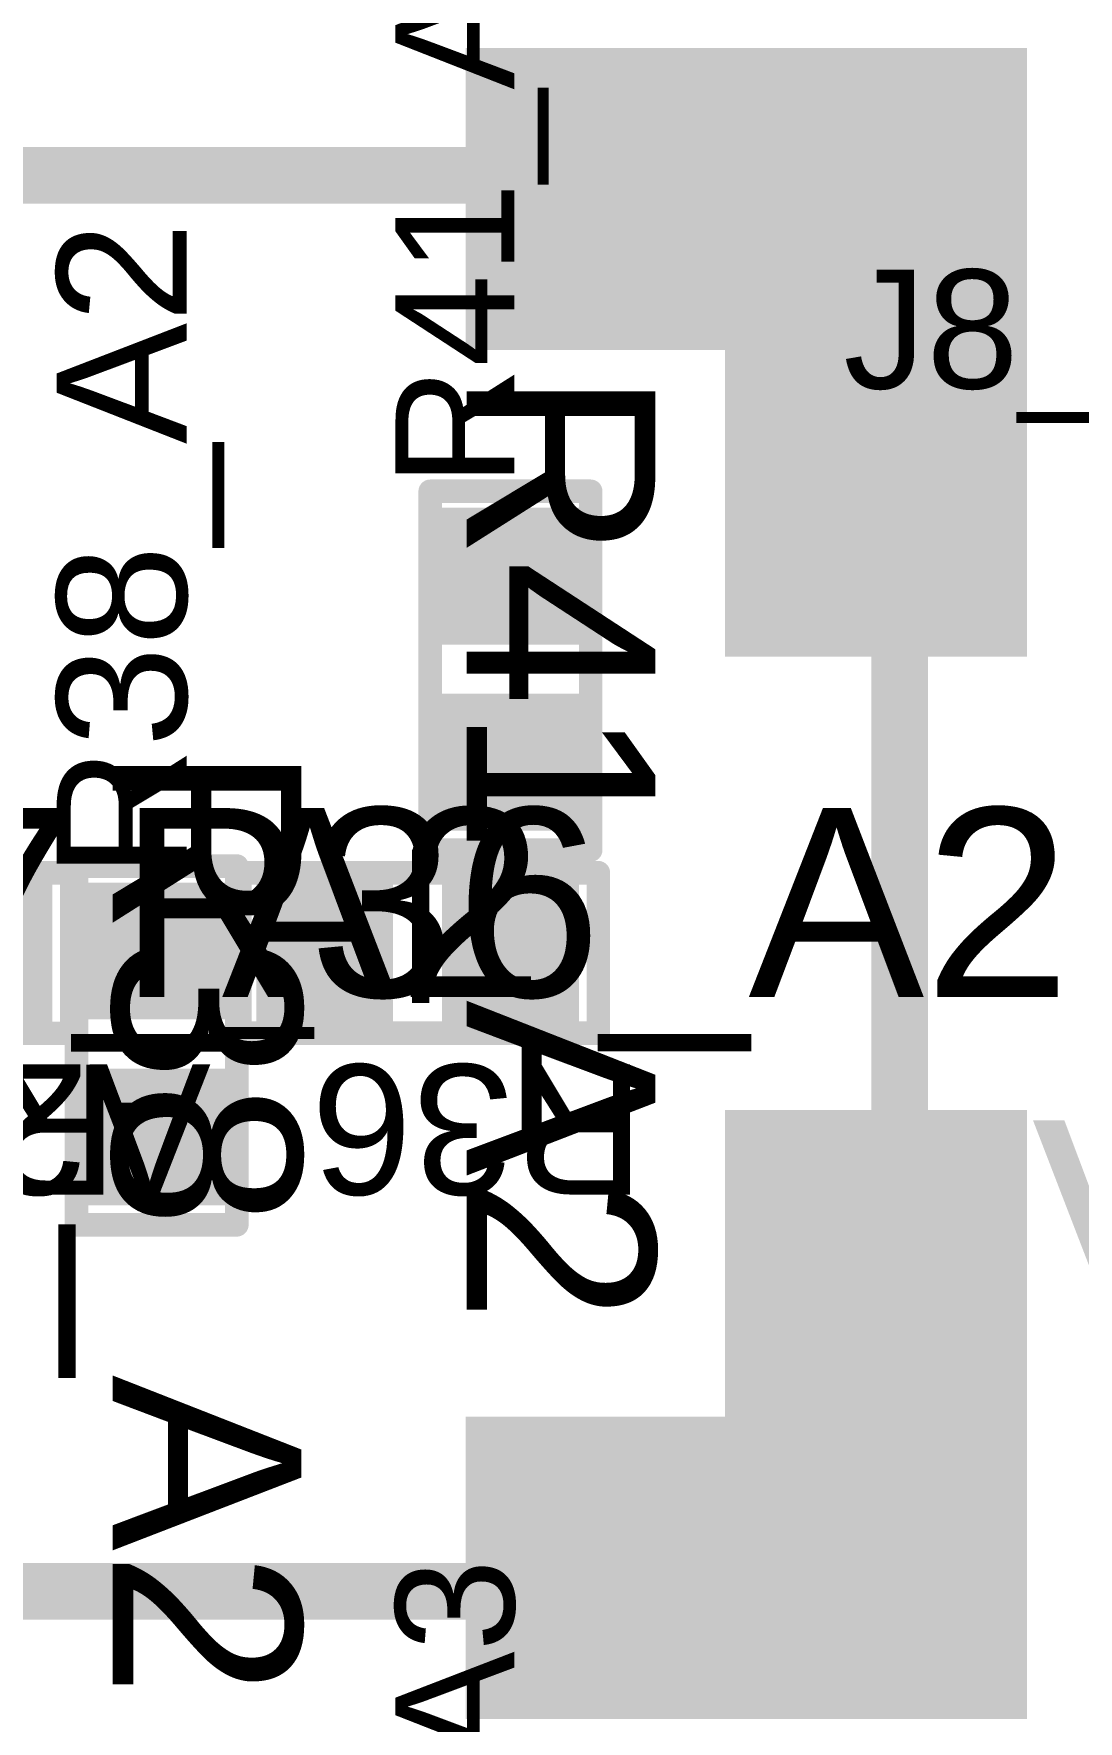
# Model space of a CAD drawing. Header units: inches. Extents: x -0.3 to 12.2, y -3.2 to 4.4.
# Drawn here: x 1.184 to 1.4054, y 2.5575 to 2.915 of the extents above; entities that cross this region are included whole.
import ezdxf

# ---------------------------------------------------------------- set-up
doc = ezdxf.new("R2010")
doc.units = ezdxf.units.IN
doc.header["$MEASUREMENT"] = 0
for name, color, linetype in [('Top Assembly', 6, 'Continuous'), ('Top Overlay', 2, 'Continuous'), ('Top Paste', 8, 'Continuous'), ('Top Solder', 216, 'Continuous'), ('TOP_L1', 1, 'Continuous')]:
    doc.layers.add(name, color=color, linetype=linetype)
doc.styles.add('Arial', font='', dxfattribs={"height": 0.2})
doc.styles.get('Arial').set_extended_font_data('Arial')

# ---------------------------------------------------------------- blocks, each defined once
blk = doc.blocks.new('RF_S__23')
at = {"layer": 'Top Paste'}
for points in [[(0.525, 0.175), (0.525, 0.115), (0.41, 0.115), (0.41, 0.175)], [(0.525, 0.05), (0.465, 0.05), (0.465, 0.175), (0.525, 0.175)], [(0.525, -0.175), (0.465, -0.175), (0.465, -0.05), (0.525, -0.05)], [(0.41, -0.175), (0.41, -0.115), (0.525, -0.115), (0.525, -0.175)]]:
    blk.add_hatch(color=8, dxfattribs=at).paths.add_polyline_path(points)
at = {"layer": 'Top Solder'}
for points in [[(0.527, 0.177), (0.527, 0.113), (0.408, 0.113), (0.408, 0.177)], [(0.527, 0.048), (0.463, 0.048), (0.463, 0.177), (0.527, 0.177)], [(0.527, -0.177), (0.463, -0.177), (0.463, -0.048), (0.527, -0.048)], [(0.408, -0.177), (0.408, -0.113), (0.527, -0.113), (0.527, -0.177)]]:
    blk.add_hatch(color=216, dxfattribs=at).paths.add_polyline_path(points)
at = {"layer": 'TOP_L1'}
for points in [[(0.525, 0.175), (0.525, 0.115), (0.41, 0.115), (0.41, 0.175)], [(0.525, 0.05), (0.465, 0.05), (0.465, 0.175), (0.525, 0.175)], [(0.525, -0.175), (0.465, -0.175), (0.465, -0.05), (0.525, -0.05)], [(0.41, -0.175), (0.41, -0.115), (0.525, -0.115), (0.525, -0.175)]]:
    blk.add_hatch(color=1, dxfattribs=at).paths.add_polyline_path(points)
at = {"layer": 'Top Assembly'}
for points in [[(-0.5, 0.15, 0.012, 0.012, 0), (0.5, 0.15, 0.012, 0.012, 0)], [(0.5, -0.15, 0.012, 0.012, 0), (0.5, 0.15, 0.012, 0.012, 0)], [(-0.5, -0.15, 0.012, 0.012, 0), (0.5, -0.15, 0.012, 0.012, 0)]]:
    blk.add_lwpolyline(points, format="xyseb", dxfattribs=at)
for points in [[(0.497, 0.15, 0.006, 0.006, 1), (0.503, 0.15, 0.006, 0.006, 1)], [(0.497, 0.15, 0.006, 0.006, 1), (0.503, 0.15, 0.006, 0.006, 1)], [(0.497, -0.15, 0.006, 0.006, 1), (0.503, -0.15, 0.006, 0.006, 1)], [(0.497, -0.15, 0.006, 0.006, 1), (0.503, -0.15, 0.006, 0.006, 1)]]:
    blk.add_lwpolyline(points, format="xyseb", close=True, dxfattribs=at)
blk = doc.blocks.new('R0402_171')
at = {"layer": 'Top Paste'}
for points in [[(-0.006, 0.0125), (-0.006, -0.0125), (-0.031, -0.0125), (-0.031, 0.0125)], [(0.0334, 0.0125), (0.0334, -0.0125), (0.0084, -0.0125), (0.0084, 0.0125)]]:
    blk.add_hatch(color=8, dxfattribs=at).paths.add_polyline_path(points)
at = {"layer": 'Top Solder'}
for points in [[(-0.004, 0.0145), (-0.004, -0.0145), (-0.033, -0.0145), (-0.033, 0.0145)], [(0.0354, 0.0145), (0.0354, -0.0145), (0.0064, -0.0145), (0.0064, 0.0145)]]:
    blk.add_hatch(color=216, dxfattribs=at).paths.add_polyline_path(points)
at = {"layer": 'TOP_L1'}
for points in [[(-0.006, 0.0125), (-0.006, -0.0125), (-0.031, -0.0125), (-0.031, 0.0125)], [(0.0334, 0.0125), (0.0334, -0.0125), (0.0084, -0.0125), (0.0084, 0.0125)]]:
    blk.add_hatch(color=1, dxfattribs=at).paths.add_polyline_path(points)
at = {"layer": 'Top Assembly'}
for points in [[(0.0395, 0.017, 0.005, 0.005, 0), (-0.0365, 0.017, 0.005, 0.005, 0)], [(-0.0365, -0.017, 0.005, 0.005, 0), (-0.0365, 0.017, 0.005, 0.005, 0)], [(0.0395, -0.017, 0.005, 0.005, 0), (0.0395, 0.017, 0.005, 0.005, 0)], [(0.0395, -0.017, 0.005, 0.005, 0), (-0.0365, -0.017, 0.005, 0.005, 0)]]:
    blk.add_lwpolyline(points, format="xyseb", dxfattribs=at)
for points in [[(-0.03775, 0.017, 0.0025, 0.0025, 1), (-0.03525, 0.017, 0.0025, 0.0025, 1)], [(-0.03775, 0.017, 0.0025, 0.0025, 1), (-0.03525, 0.017, 0.0025, 0.0025, 1)], [(0.03825, 0.017, 0.0025, 0.0025, 1), (0.04075, 0.017, 0.0025, 0.0025, 1)], [(0.03825, 0.017, 0.0025, 0.0025, 1), (0.04075, 0.017, 0.0025, 0.0025, 1)], [(-0.03775, -0.017, 0.0025, 0.0025, 1), (-0.03525, -0.017, 0.0025, 0.0025, 1)], [(-0.03775, -0.017, 0.0025, 0.0025, 1), (-0.03525, -0.017, 0.0025, 0.0025, 1)], [(0.03825, -0.017, 0.0025, 0.0025, 1), (0.04075, -0.017, 0.0025, 0.0025, 1)], [(0.03825, -0.017, 0.0025, 0.0025, 1), (0.04075, -0.017, 0.0025, 0.0025, 1)]]:
    blk.add_lwpolyline(points, format="xyseb", close=True, dxfattribs=at)
at = {"layer": 'Top Overlay'}
for points in [[(0.0365, 0.017, 0.005, 0.005, 0), (-0.0365, 0.017, 0.005, 0.005, 0)], [(-0.0365, -0.017, 0.005, 0.005, 0), (-0.0365, 0.017, 0.005, 0.005, 0)], [(0.0395, 0.017, 0.005, 0.005, 0), (0.0365, 0.017, 0.005, 0.005, 0)], [(0.0395, -0.017, 0.005, 0.005, 0), (0.0395, 0.017, 0.005, 0.005, 0)], [(0.0395, -0.017, 0.005, 0.005, 0), (-0.0365, -0.017, 0.005, 0.005, 0)]]:
    blk.add_lwpolyline(points, format="xyseb", dxfattribs=at)
for points in [[(-0.03775, 0.017, 0.0025, 0.0025, 1), (-0.03525, 0.017, 0.0025, 0.0025, 1)], [(-0.03775, 0.017, 0.0025, 0.0025, 1), (-0.03525, 0.017, 0.0025, 0.0025, 1)], [(0.03525, 0.017, 0.0025, 0.0025, 1), (0.03775, 0.017, 0.0025, 0.0025, 1)], [(0.03525, 0.017, 0.0025, 0.0025, 1), (0.03775, 0.017, 0.0025, 0.0025, 1)], [(0.03825, 0.017, 0.0025, 0.0025, 1), (0.04075, 0.017, 0.0025, 0.0025, 1)], [(0.03825, 0.017, 0.0025, 0.0025, 1), (0.04075, 0.017, 0.0025, 0.0025, 1)], [(-0.03775, -0.017, 0.0025, 0.0025, 1), (-0.03525, -0.017, 0.0025, 0.0025, 1)], [(-0.03775, -0.017, 0.0025, 0.0025, 1), (-0.03525, -0.017, 0.0025, 0.0025, 1)], [(0.03825, -0.017, 0.0025, 0.0025, 1), (0.04075, -0.017, 0.0025, 0.0025, 1)], [(0.03825, -0.017, 0.0025, 0.0025, 1), (0.04075, -0.017, 0.0025, 0.0025, 1)]]:
    blk.add_lwpolyline(points, format="xyseb", close=True, dxfattribs=at)
at = {"layer": 'Top Assembly', "style": 'Arial'}
blk.add_text('R38_A2', height=0.04, dxfattribs=at).set_placement((-0.06226, -0.0093))
blk = doc.blocks.new('R0402_175')
at = {"layer": 'Top Paste'}
for points in [[(-0.006, 0.0125), (-0.006, -0.0125), (-0.031, -0.0125), (-0.031, 0.0125)], [(0.0334, 0.0125), (0.0334, -0.0125), (0.0084, -0.0125), (0.0084, 0.0125)]]:
    blk.add_hatch(color=8, dxfattribs=at).paths.add_polyline_path(points)
at = {"layer": 'Top Solder'}
for points in [[(-0.004, 0.0145), (-0.004, -0.0145), (-0.033, -0.0145), (-0.033, 0.0145)], [(0.0354, 0.0145), (0.0354, -0.0145), (0.0064, -0.0145), (0.0064, 0.0145)]]:
    blk.add_hatch(color=216, dxfattribs=at).paths.add_polyline_path(points)
at = {"layer": 'TOP_L1'}
for points in [[(-0.006, 0.0125), (-0.006, -0.0125), (-0.031, -0.0125), (-0.031, 0.0125)], [(0.0334, 0.0125), (0.0334, -0.0125), (0.0084, -0.0125), (0.0084, 0.0125)]]:
    blk.add_hatch(color=1, dxfattribs=at).paths.add_polyline_path(points)
at = {"layer": 'Top Assembly'}
for points in [[(-0.0365, 0.017, 0.005, 0.005, 0), (0.0395, 0.017, 0.005, 0.005, 0)], [(-0.0365, -0.017, 0.005, 0.005, 0), (-0.0365, 0.017, 0.005, 0.005, 0)], [(0.0395, -0.017, 0.005, 0.005, 0), (0.0395, 0.017, 0.005, 0.005, 0)], [(-0.0365, -0.017, 0.005, 0.005, 0), (0.0395, -0.017, 0.005, 0.005, 0)]]:
    blk.add_lwpolyline(points, format="xyseb", dxfattribs=at)
for points in [[(-0.03775, 0.017, 0.0025, 0.0025, 1), (-0.03525, 0.017, 0.0025, 0.0025, 1)], [(-0.03775, 0.017, 0.0025, 0.0025, 1), (-0.03525, 0.017, 0.0025, 0.0025, 1)], [(0.03825, 0.017, 0.0025, 0.0025, 1), (0.04075, 0.017, 0.0025, 0.0025, 1)], [(0.03825, 0.017, 0.0025, 0.0025, 1), (0.04075, 0.017, 0.0025, 0.0025, 1)], [(-0.03775, -0.017, 0.0025, 0.0025, 1), (-0.03525, -0.017, 0.0025, 0.0025, 1)], [(-0.03775, -0.017, 0.0025, 0.0025, 1), (-0.03525, -0.017, 0.0025, 0.0025, 1)], [(0.03825, -0.017, 0.0025, 0.0025, 1), (0.04075, -0.017, 0.0025, 0.0025, 1)], [(0.03825, -0.017, 0.0025, 0.0025, 1), (0.04075, -0.017, 0.0025, 0.0025, 1)]]:
    blk.add_lwpolyline(points, format="xyseb", close=True, dxfattribs=at)
at = {"layer": 'Top Overlay'}
for points in [[(-0.0365, 0.017, 0.005, 0.005, 0), (0.0365, 0.017, 0.005, 0.005, 0)], [(-0.0365, -0.017, 0.005, 0.005, 0), (-0.0365, 0.017, 0.005, 0.005, 0)], [(0.0365, 0.017, 0.005, 0.005, 0), (0.0395, 0.017, 0.005, 0.005, 0)], [(0.0395, -0.017, 0.005, 0.005, 0), (0.0395, 0.017, 0.005, 0.005, 0)], [(-0.0365, -0.017, 0.005, 0.005, 0), (0.0395, -0.017, 0.005, 0.005, 0)]]:
    blk.add_lwpolyline(points, format="xyseb", dxfattribs=at)
for points in [[(-0.03775, 0.017, 0.0025, 0.0025, 1), (-0.03525, 0.017, 0.0025, 0.0025, 1)], [(-0.03775, 0.017, 0.0025, 0.0025, 1), (-0.03525, 0.017, 0.0025, 0.0025, 1)], [(0.03525, 0.017, 0.0025, 0.0025, 1), (0.03775, 0.017, 0.0025, 0.0025, 1)], [(0.03525, 0.017, 0.0025, 0.0025, 1), (0.03775, 0.017, 0.0025, 0.0025, 1)], [(0.03825, 0.017, 0.0025, 0.0025, 1), (0.04075, 0.017, 0.0025, 0.0025, 1)], [(0.03825, 0.017, 0.0025, 0.0025, 1), (0.04075, 0.017, 0.0025, 0.0025, 1)], [(-0.03775, -0.017, 0.0025, 0.0025, 1), (-0.03525, -0.017, 0.0025, 0.0025, 1)], [(-0.03775, -0.017, 0.0025, 0.0025, 1), (-0.03525, -0.017, 0.0025, 0.0025, 1)], [(0.03825, -0.017, 0.0025, 0.0025, 1), (0.04075, -0.017, 0.0025, 0.0025, 1)], [(0.03825, -0.017, 0.0025, 0.0025, 1), (0.04075, -0.017, 0.0025, 0.0025, 1)]]:
    blk.add_lwpolyline(points, format="xyseb", close=True, dxfattribs=at)
at = {"layer": 'Top Assembly', "style": 'Arial'}
blk.add_text('R37_A2', height=0.04, rotation=360, dxfattribs=at).set_placement((-0.06226, -0.0093))
blk = doc.blocks.new('R0402_179')
at = {"layer": 'Top Paste'}
for points in [[(-0.006, 0.0125), (-0.006, -0.0125), (-0.031, -0.0125), (-0.031, 0.0125)], [(0.0334, 0.0125), (0.0334, -0.0125), (0.0084, -0.0125), (0.0084, 0.0125)]]:
    blk.add_hatch(color=8, dxfattribs=at).paths.add_polyline_path(points)
at = {"layer": 'Top Solder'}
for points in [[(-0.004, 0.0145), (-0.004, -0.0145), (-0.033, -0.0145), (-0.033, 0.0145)], [(0.0354, 0.0145), (0.0354, -0.0145), (0.0064, -0.0145), (0.0064, 0.0145)]]:
    blk.add_hatch(color=216, dxfattribs=at).paths.add_polyline_path(points)
at = {"layer": 'TOP_L1'}
for points in [[(-0.006, 0.0125), (-0.006, -0.0125), (-0.031, -0.0125), (-0.031, 0.0125)], [(0.0334, 0.0125), (0.0334, -0.0125), (0.0084, -0.0125), (0.0084, 0.0125)]]:
    blk.add_hatch(color=1, dxfattribs=at).paths.add_polyline_path(points)
at = {"layer": 'Top Assembly'}
for points in [[(-0.0365, 0.017, 0.005, 0.005, 0), (0.0395, 0.017, 0.005, 0.005, 0)], [(-0.0365, -0.017, 0.005, 0.005, 0), (-0.0365, 0.017, 0.005, 0.005, 0)], [(0.0395, -0.017, 0.005, 0.005, 0), (0.0395, 0.017, 0.005, 0.005, 0)], [(-0.0365, -0.017, 0.005, 0.005, 0), (0.0395, -0.017, 0.005, 0.005, 0)]]:
    blk.add_lwpolyline(points, format="xyseb", dxfattribs=at)
for points in [[(-0.03775, 0.017, 0.0025, 0.0025, 1), (-0.03525, 0.017, 0.0025, 0.0025, 1)], [(-0.03775, 0.017, 0.0025, 0.0025, 1), (-0.03525, 0.017, 0.0025, 0.0025, 1)], [(0.03825, 0.017, 0.0025, 0.0025, 1), (0.04075, 0.017, 0.0025, 0.0025, 1)], [(0.03825, 0.017, 0.0025, 0.0025, 1), (0.04075, 0.017, 0.0025, 0.0025, 1)], [(-0.03775, -0.017, 0.0025, 0.0025, 1), (-0.03525, -0.017, 0.0025, 0.0025, 1)], [(-0.03775, -0.017, 0.0025, 0.0025, 1), (-0.03525, -0.017, 0.0025, 0.0025, 1)], [(0.03825, -0.017, 0.0025, 0.0025, 1), (0.04075, -0.017, 0.0025, 0.0025, 1)], [(0.03825, -0.017, 0.0025, 0.0025, 1), (0.04075, -0.017, 0.0025, 0.0025, 1)]]:
    blk.add_lwpolyline(points, format="xyseb", close=True, dxfattribs=at)
at = {"layer": 'Top Overlay'}
for points in [[(-0.0365, 0.017, 0.005, 0.005, 0), (0.0365, 0.017, 0.005, 0.005, 0)], [(-0.0365, -0.017, 0.005, 0.005, 0), (-0.0365, 0.017, 0.005, 0.005, 0)], [(0.0365, 0.017, 0.005, 0.005, 0), (0.0395, 0.017, 0.005, 0.005, 0)], [(0.0395, -0.017, 0.005, 0.005, 0), (0.0395, 0.017, 0.005, 0.005, 0)], [(-0.0365, -0.017, 0.005, 0.005, 0), (0.0395, -0.017, 0.005, 0.005, 0)]]:
    blk.add_lwpolyline(points, format="xyseb", dxfattribs=at)
for points in [[(-0.03775, 0.017, 0.0025, 0.0025, 1), (-0.03525, 0.017, 0.0025, 0.0025, 1)], [(-0.03775, 0.017, 0.0025, 0.0025, 1), (-0.03525, 0.017, 0.0025, 0.0025, 1)], [(0.03525, 0.017, 0.0025, 0.0025, 1), (0.03775, 0.017, 0.0025, 0.0025, 1)], [(0.03525, 0.017, 0.0025, 0.0025, 1), (0.03775, 0.017, 0.0025, 0.0025, 1)], [(0.03825, 0.017, 0.0025, 0.0025, 1), (0.04075, 0.017, 0.0025, 0.0025, 1)], [(0.03825, 0.017, 0.0025, 0.0025, 1), (0.04075, 0.017, 0.0025, 0.0025, 1)], [(-0.03775, -0.017, 0.0025, 0.0025, 1), (-0.03525, -0.017, 0.0025, 0.0025, 1)], [(-0.03775, -0.017, 0.0025, 0.0025, 1), (-0.03525, -0.017, 0.0025, 0.0025, 1)], [(0.03825, -0.017, 0.0025, 0.0025, 1), (0.04075, -0.017, 0.0025, 0.0025, 1)], [(0.03825, -0.017, 0.0025, 0.0025, 1), (0.04075, -0.017, 0.0025, 0.0025, 1)]]:
    blk.add_lwpolyline(points, format="xyseb", close=True, dxfattribs=at)
at = {"layer": 'Top Assembly', "style": 'Arial'}
blk.add_text('R36_A2', height=0.04, rotation=360, dxfattribs=at).set_placement((-0.06226, -0.0093))
blk = doc.blocks.new('R0402_212')
at = {"layer": 'Top Paste'}
for points in [[(-0.006, 0.0125), (-0.006, -0.0125), (-0.031, -0.0125), (-0.031, 0.0125)], [(0.0334, 0.0125), (0.0334, -0.0125), (0.0084, -0.0125), (0.0084, 0.0125)]]:
    blk.add_hatch(color=8, dxfattribs=at).paths.add_polyline_path(points)
at = {"layer": 'Top Solder'}
for points in [[(-0.004, 0.0145), (-0.004, -0.0145), (-0.033, -0.0145), (-0.033, 0.0145)], [(0.0354, 0.0145), (0.0354, -0.0145), (0.0064, -0.0145), (0.0064, 0.0145)]]:
    blk.add_hatch(color=216, dxfattribs=at).paths.add_polyline_path(points)
at = {"layer": 'TOP_L1'}
for points in [[(-0.006, 0.0125), (-0.006, -0.0125), (-0.031, -0.0125), (-0.031, 0.0125)], [(0.0334, 0.0125), (0.0334, -0.0125), (0.0084, -0.0125), (0.0084, 0.0125)]]:
    blk.add_hatch(color=1, dxfattribs=at).paths.add_polyline_path(points)
at = {"layer": 'Top Assembly'}
for points in [[(0.0395, 0.017, 0.005, 0.005, 0), (-0.0365, 0.017, 0.005, 0.005, 0)], [(-0.0365, -0.017, 0.005, 0.005, 0), (-0.0365, 0.017, 0.005, 0.005, 0)], [(0.0395, -0.017, 0.005, 0.005, 0), (0.0395, 0.017, 0.005, 0.005, 0)], [(0.0395, -0.017, 0.005, 0.005, 0), (-0.0365, -0.017, 0.005, 0.005, 0)]]:
    blk.add_lwpolyline(points, format="xyseb", dxfattribs=at)
for points in [[(-0.03775, 0.017, 0.0025, 0.0025, 1), (-0.03525, 0.017, 0.0025, 0.0025, 1)], [(-0.03775, 0.017, 0.0025, 0.0025, 1), (-0.03525, 0.017, 0.0025, 0.0025, 1)], [(0.03825, 0.017, 0.0025, 0.0025, 1), (0.04075, 0.017, 0.0025, 0.0025, 1)], [(0.03825, 0.017, 0.0025, 0.0025, 1), (0.04075, 0.017, 0.0025, 0.0025, 1)], [(-0.03775, -0.017, 0.0025, 0.0025, 1), (-0.03525, -0.017, 0.0025, 0.0025, 1)], [(-0.03775, -0.017, 0.0025, 0.0025, 1), (-0.03525, -0.017, 0.0025, 0.0025, 1)], [(0.03825, -0.017, 0.0025, 0.0025, 1), (0.04075, -0.017, 0.0025, 0.0025, 1)], [(0.03825, -0.017, 0.0025, 0.0025, 1), (0.04075, -0.017, 0.0025, 0.0025, 1)]]:
    blk.add_lwpolyline(points, format="xyseb", close=True, dxfattribs=at)
at = {"layer": 'Top Overlay'}
for points in [[(0.0365, 0.017, 0.005, 0.005, 0), (-0.0365, 0.017, 0.005, 0.005, 0)], [(-0.0365, -0.017, 0.005, 0.005, 0), (-0.0365, 0.017, 0.005, 0.005, 0)], [(0.0395, 0.017, 0.005, 0.005, 0), (0.0365, 0.017, 0.005, 0.005, 0)], [(0.0395, -0.017, 0.005, 0.005, 0), (0.0395, 0.017, 0.005, 0.005, 0)], [(0.0395, -0.017, 0.005, 0.005, 0), (-0.0365, -0.017, 0.005, 0.005, 0)]]:
    blk.add_lwpolyline(points, format="xyseb", dxfattribs=at)
for points in [[(-0.03775, 0.017, 0.0025, 0.0025, 1), (-0.03525, 0.017, 0.0025, 0.0025, 1)], [(-0.03775, 0.017, 0.0025, 0.0025, 1), (-0.03525, 0.017, 0.0025, 0.0025, 1)], [(0.03525, 0.017, 0.0025, 0.0025, 1), (0.03775, 0.017, 0.0025, 0.0025, 1)], [(0.03525, 0.017, 0.0025, 0.0025, 1), (0.03775, 0.017, 0.0025, 0.0025, 1)], [(0.03825, 0.017, 0.0025, 0.0025, 1), (0.04075, 0.017, 0.0025, 0.0025, 1)], [(0.03825, 0.017, 0.0025, 0.0025, 1), (0.04075, 0.017, 0.0025, 0.0025, 1)], [(-0.03775, -0.017, 0.0025, 0.0025, 1), (-0.03525, -0.017, 0.0025, 0.0025, 1)], [(-0.03775, -0.017, 0.0025, 0.0025, 1), (-0.03525, -0.017, 0.0025, 0.0025, 1)], [(0.03825, -0.017, 0.0025, 0.0025, 1), (0.04075, -0.017, 0.0025, 0.0025, 1)], [(0.03825, -0.017, 0.0025, 0.0025, 1), (0.04075, -0.017, 0.0025, 0.0025, 1)]]:
    blk.add_lwpolyline(points, format="xyseb", close=True, dxfattribs=at)
at = {"layer": 'Top Assembly', "style": 'Arial'}
blk.add_text('R41_A2', height=0.04, dxfattribs=at).set_placement((-0.06226, -0.0093))
blk = doc.blocks.new('CP_8_2_ADI_229')
at = {"layer": 'Top Paste'}
for points in [[(-0.0315, 0.037), (0.0315, 0.037), (0.0315, -0.037), (-0.0315, -0.037)], [(-0.07581, 0.03454), (-0.044, 0.03454), (-0.044, 0.02451), (-0.07581, 0.02451)], [(0.044, 0.03454), (0.07581, 0.03454), (0.07581, 0.02451), (0.044, 0.02451)], [(-0.07581, 0.01486), (-0.044, 0.01486), (-0.044, 0.00483), (-0.07581, 0.00483)], [(0.044, 0.01486), (0.07581, 0.01486), (0.07581, 0.00483), (0.044, 0.00483)], [(-0.07581, -0.00483), (-0.044, -0.00483), (-0.044, -0.01486), (-0.07581, -0.01486)], [(0.044, -0.00483), (0.07581, -0.00483), (0.07581, -0.01486), (0.044, -0.01486)], [(-0.07581, -0.02451), (-0.044, -0.02451), (-0.044, -0.03454), (-0.07581, -0.03454)], [(0.044, -0.02451), (0.07581, -0.02451), (0.07581, -0.03454), (0.044, -0.03454)]]:
    blk.add_hatch(color=8, dxfattribs=at).paths.add_polyline_path(points)
at = {"layer": 'Top Solder'}
for points in [[(-0.07781, 0.03654), (-0.042, 0.03654), (-0.042, 0.02251), (-0.07781, 0.02251)], [(-0.0335, 0.039), (0.0335, 0.039), (0.0335, -0.039), (-0.0335, -0.039)], [(0.042, 0.03654), (0.07781, 0.03654), (0.07781, 0.02251), (0.042, 0.02251)], [(-0.07781, 0.01686), (-0.042, 0.01686), (-0.042, 0.00283), (-0.07781, 0.00283)], [(0.042, 0.01686), (0.07781, 0.01686), (0.07781, 0.00283), (0.042, 0.00283)], [(-0.07781, -0.00283), (-0.042, -0.00283), (-0.042, -0.01686), (-0.07781, -0.01686)], [(0.042, -0.00283), (0.07781, -0.00283), (0.07781, -0.01686), (0.042, -0.01686)], [(-0.07781, -0.02251), (-0.042, -0.02251), (-0.042, -0.03654), (-0.07781, -0.03654)], [(0.042, -0.02251), (0.07781, -0.02251), (0.07781, -0.03654), (0.042, -0.03654)]]:
    blk.add_hatch(color=216, dxfattribs=at).paths.add_polyline_path(points)
at = {"layer": 'TOP_L1'}
for points in [[(-0.0315, 0.037), (0.0315, 0.037), (0.0315, -0.037), (-0.0315, -0.037)], [(-0.07581, 0.03454), (-0.044, 0.03454), (-0.044, 0.02451), (-0.07581, 0.02451)], [(0.044, 0.03454), (0.07581, 0.03454), (0.07581, 0.02451), (0.044, 0.02451)], [(-0.07581, 0.01486), (-0.044, 0.01486), (-0.044, 0.00483), (-0.07581, 0.00483)], [(0.044, 0.01486), (0.07581, 0.01486), (0.07581, 0.00483), (0.044, 0.00483)], [(-0.07581, -0.00483), (-0.044, -0.00483), (-0.044, -0.01486), (-0.07581, -0.01486)], [(0.044, -0.00483), (0.07581, -0.00483), (0.07581, -0.01486), (0.044, -0.01486)], [(-0.07581, -0.02451), (-0.044, -0.02451), (-0.044, -0.03454), (-0.07581, -0.03454)], [(0.044, -0.02451), (0.07581, -0.02451), (0.07581, -0.03454), (0.044, -0.03454)]]:
    blk.add_hatch(color=1, dxfattribs=at).paths.add_polyline_path(points)
at = {"layer": 'Top Assembly'}
for points in [[(0.064, 0.064, 0.006, 0.006, 0), (-0.064, 0.064, 0.006, 0.006, 0)], [(-0.064, 0.064, 0.006, 0.006, 0), (-0.064, -0.064, 0.006, 0.006, 0)], [(0.064, 0.064, 0.006, 0.006, 0), (0.064, -0.064, 0.006, 0.006, 0)], [(0.064, -0.064, 0.006, 0.006, 0), (-0.064, -0.064, 0.006, 0.006, 0)]]:
    blk.add_lwpolyline(points, format="xyseb", dxfattribs=at)
for points in [[(-0.0655, 0.064, 0.003, 0.003, 1), (-0.0625, 0.064, 0.003, 0.003, 1)], [(-0.0655, 0.064, 0.003, 0.003, 1), (-0.0625, 0.064, 0.003, 0.003, 1)], [(0.0625, 0.064, 0.003, 0.003, 1), (0.0655, 0.064, 0.003, 0.003, 1)], [(0.0625, 0.064, 0.003, 0.003, 1), (0.0655, 0.064, 0.003, 0.003, 1)], [(-0.0655, -0.064, 0.003, 0.003, 1), (-0.0625, -0.064, 0.003, 0.003, 1)], [(-0.0655, -0.064, 0.003, 0.003, 1), (-0.0625, -0.064, 0.003, 0.003, 1)], [(0.0625, -0.064, 0.003, 0.003, 1), (0.0655, -0.064, 0.003, 0.003, 1)], [(0.0625, -0.064, 0.003, 0.003, 1), (0.0655, -0.064, 0.003, 0.003, 1)]]:
    blk.add_lwpolyline(points, format="xyseb", close=True, dxfattribs=at)
at = {"layer": 'Top Overlay'}
for points in [[(0.069, 0.069, 0.006, 0.006, 0), (-0.069, 0.069, 0.006, 0.006, 0)], [(-0.069, 0.069, 0.006, 0.006, 0), (-0.069, 0.04764, 0.006, 0.006, 0)], [(0.069, 0.069, 0.006, 0.006, 0), (0.069, 0.04764, 0.006, 0.006, 0)], [(-0.069, -0.04764, 0.006, 0.006, 0), (-0.069, -0.069, 0.006, 0.006, 0)], [(0.069, -0.04764, 0.006, 0.006, 0), (0.069, -0.069, 0.006, 0.006, 0)], [(0.069, -0.069, 0.006, 0.006, 0), (-0.069, -0.069, 0.006, 0.006, 0)]]:
    blk.add_lwpolyline(points, format="xyseb", dxfattribs=at)
for points in [[(-0.0705, 0.069, 0.003, 0.003, 1), (-0.0675, 0.069, 0.003, 0.003, 1)], [(-0.0705, 0.069, 0.003, 0.003, 1), (-0.0675, 0.069, 0.003, 0.003, 1)], [(0.0675, 0.069, 0.003, 0.003, 1), (0.0705, 0.069, 0.003, 0.003, 1)], [(0.0675, 0.069, 0.003, 0.003, 1), (0.0705, 0.069, 0.003, 0.003, 1)], [(-0.0705, 0.04764, 0.003, 0.003, 1), (-0.0675, 0.04764, 0.003, 0.003, 1)], [(0.0675, 0.04764, 0.003, 0.003, 1), (0.0705, 0.04764, 0.003, 0.003, 1)], [(-0.0705, -0.04764, 0.003, 0.003, 1), (-0.0675, -0.04764, 0.003, 0.003, 1)], [(0.0675, -0.04764, 0.003, 0.003, 1), (0.0705, -0.04764, 0.003, 0.003, 1)], [(-0.0705, -0.069, 0.003, 0.003, 1), (-0.0675, -0.069, 0.003, 0.003, 1)], [(-0.0705, -0.069, 0.003, 0.003, 1), (-0.0675, -0.069, 0.003, 0.003, 1)], [(0.0675, -0.069, 0.003, 0.003, 1), (0.0705, -0.069, 0.003, 0.003, 1)], [(0.0675, -0.069, 0.003, 0.003, 1), (0.0705, -0.069, 0.003, 0.003, 1)]]:
    blk.add_lwpolyline(points, format="xyseb", close=True, dxfattribs=at)
at = {"layer": 'Top Assembly', "style": 'Arial'}
for s, height, p in [('1', 0.02598, (-0.08306, 0.04167)), ('U6_A2', 0.05, (-0.06533, -0.01161))]:
    blk.add_text(s, height=height, dxfattribs=at).set_placement(p)
at = {"layer": 'Top Overlay', "style": 'Arial'}
blk.add_text('1', height=0.05, dxfattribs=at).set_placement((-0.09089, 0.04396))

msp = doc.modelspace()

# ---------------------------------------------------------------- block references
for name, p in [('RF_S__23', (0.8675, 2.735)), ('R0402_175', (1.15249, 2.72024)), ('R0402_179', (1.26412, 2.72026))]:
    msp.add_blockref(name, p)
for name, p, rotation in [('R0402_212', (1.285, 2.78157), 270), ('R0402_171', (1.21, 2.70217), 270), ('CP_8_2_ADI_229', (1.505, 2.67319), 180)]:
    msp.add_blockref(name, p, dxfattribs=dict(rotation=rotation))

# ---------------------------------------------------------------- texts
at = {"layer": 'Top Overlay', "style": 'Arial'}
for s, height, rotation, p in [('R41_A2', 0.025197, 90, (1.28583, 2.81901)), ('R38_A2', 0.027559, 90, (1.21638, 2.73604)), ('R37_A2', 0.027559, 180, (1.20185, 2.69662)), ('R36_A2', 0.027559, 180, (1.31347, 2.69664)), ('R41_A3', 0.025197, 90, (1.28583, 2.46468))]:
    msp.add_text(s, height=height, rotation=rotation, dxfattribs=at).set_placement(p)
msp.add_text('J8_A2', height=0.025197, dxfattribs=at).set_placement((1.35556, 2.83984))

doc.saveas('drawing.dxf')
